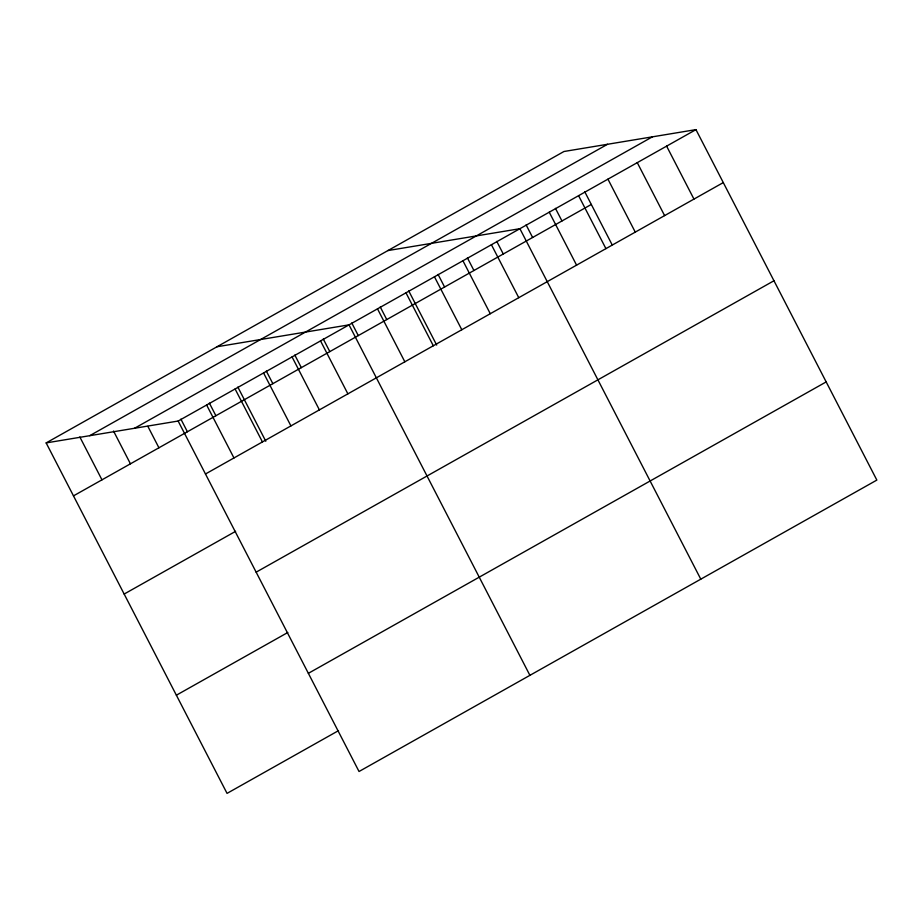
<?xml version="1.0" encoding="UTF-8"?>
<svg xmlns="http://www.w3.org/2000/svg" width="923" height="923" viewBox="0 0 923 923"><rect width="100%" height="100%" fill="white"/><g stroke="black" fill="none" stroke-linecap="round" stroke-linejoin="round"><path stroke-width="1.38" d="M46.15 442.913L563.965 151.499L695.954 129.624L876.85 480.087L359.035 771.501L178.139 421.038L46.15 442.913L227.046 793.376L338.487 730.658M89.704 435.691L607.53 144.276M134.585 428.249L652.399 136.835M178.139 421.038L695.954 129.624M73.482 495.87L591.308 204.456M205.471 473.995L723.297 182.581M124.155 594.054L235.607 531.336M256.144 572.168L773.97 280.754M176.374 695.204L287.814 632.486M308.363 673.329L826.177 381.914M387.914 250.571L519.903 228.696L700.788 579.171M217.032 346.748L349.021 324.861L529.906 675.336M666.614 146.134L693.946 199.091M637.274 162.644L664.606 215.613M607.934 179.154L635.266 232.123M584.801 191.846L612.099 244.733M578.583 195.676L605.926 248.633M555.45 208.356L561.957 220.966M549.243 212.186L576.575 265.143M526.11 224.877L532.617 237.488M496.77 241.388L503.277 253.998M491.417 244.722L518.761 297.691M467.419 257.898L473.937 270.508M462.942 260.759L490.275 313.716M438.079 274.419L444.586 287.03M434.456 276.785L461.8 329.742M408.739 290.93L436.683 345.075M405.982 292.81L433.314 345.767M380.253 306.955L386.76 319.566M377.495 308.836L404.839 361.804M351.778 322.981L358.286 335.591M323.292 339.006L329.811 351.617M320.535 340.899L347.879 393.856M294.818 355.043L301.325 367.654M292.06 356.924L319.393 409.881M266.332 371.069L272.85 383.68M263.574 372.95L290.918 425.907M237.857 387.095L265.801 441.24M235.1 388.975L262.432 441.944M209.383 403.12L215.89 415.731M206.625 405.001L233.957 457.97M180.896 419.146L187.404 431.756M147.865 426.357L158.929 447.793M113.529 431.029L130.443 463.819M79.84 436.971L101.968 479.845"/></g></svg>
